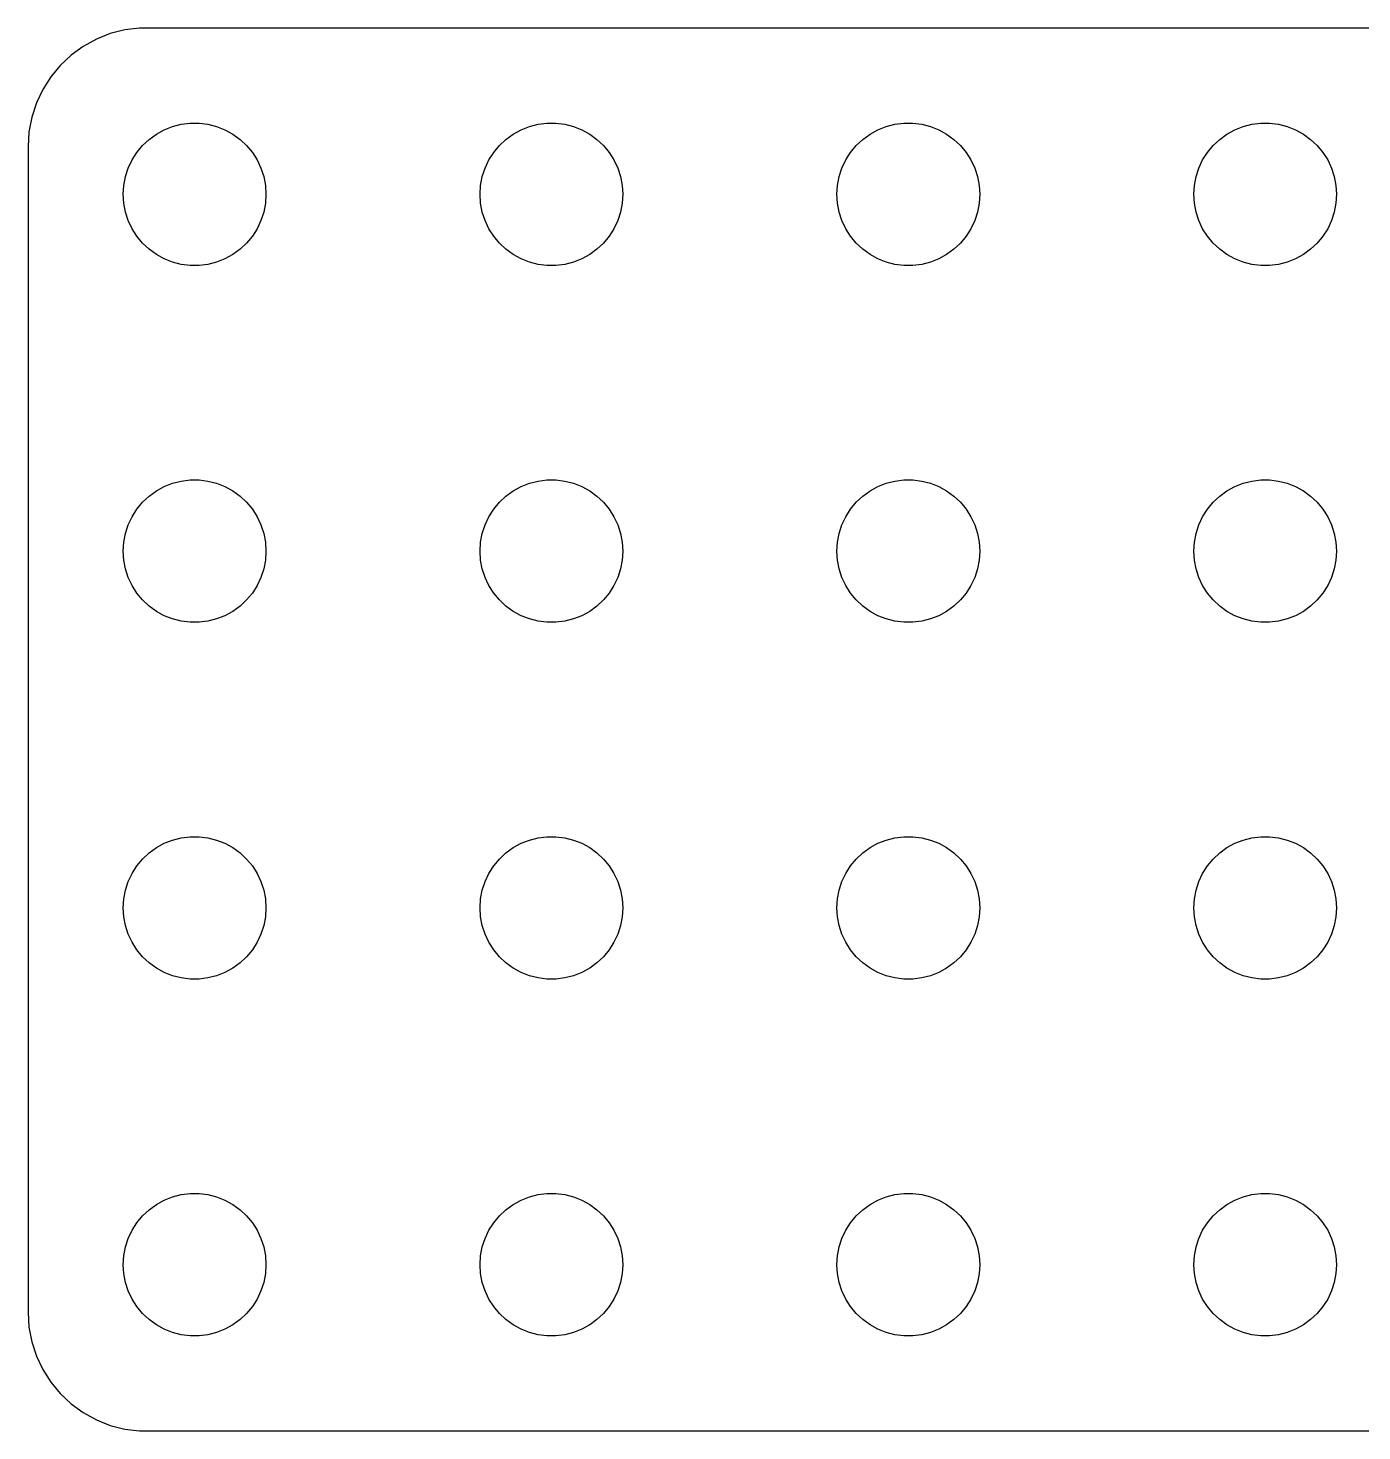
# Model space of a CAD drawing. Header units: metres. Extents: x -112 to 112, y -29 to 29.
# Drawn here: x -112 to -55.9, y -29.5 to 29.5 of the extents above; entities that cross this region are included whole.
import ezdxf

# ---------------------------------------------------------------- set-up
doc = ezdxf.new("R2010")
doc.units = ezdxf.units.M

msp = doc.modelspace()

# ---------------------------------------------------------------- linework, layer by layer
for p, q in [((-107.314, 29.4901), (-107.937, 29.4114)), ((107.314, 29.4901), (-107.314, 29.4901)), ((-109.129, 29.0241), (-109.679, 28.7216)), ((-108.545, 29.2553), (-109.129, 29.0241)), ((-107.937, 29.4114), (-108.545, 29.2553)), ((-110.187, 28.3526), (-110.645, 27.9227)), ((-109.679, 28.7216), (-110.187, 28.3526)), ((-110.645, 27.9227), (-111.045, 27.4389)), ((-111.045, 27.4389), (-111.382, 26.9088)), ((-111.382, 26.9088), (-111.649, 26.3406)), ((-111.649, 26.3406), (-111.843, 25.7434)), ((-111.843, 25.7434), (-111.961, 25.1267)), ((-105.927, 25.3532), (-105.562, 25.4469)), ((-105.562, 25.4469), (-105.188, 25.4941)), ((-105.188, 25.4941), (-104.812, 25.4941)), ((-104.812, 25.4941), (-104.438, 25.4469)), ((-104.438, 25.4469), (-104.073, 25.3532)), ((-90.927, 25.3532), (-90.5621, 25.4469)), ((-90.5621, 25.4469), (-90.1884, 25.4941)), ((-90.1884, 25.4941), (-89.8116, 25.4941)), ((-89.8116, 25.4941), (-89.4379, 25.4469)), ((-89.4379, 25.4469), (-89.073, 25.3532)), ((-75.927, 25.3532), (-75.5621, 25.4469)), ((-75.5621, 25.4469), (-75.1884, 25.4941)), ((-75.1884, 25.4941), (-74.8116, 25.4941)), ((-74.8116, 25.4941), (-74.4379, 25.4469)), ((-74.4379, 25.4469), (-74.073, 25.3532)), ((-60.927, 25.3532), (-60.5621, 25.4469)), ((-60.5621, 25.4469), (-60.1884, 25.4941)), ((-60.1884, 25.4941), (-59.8116, 25.4941)), ((-59.8116, 25.4941), (-59.4379, 25.4469)), ((-59.4379, 25.4469), (-59.0729, 25.3532)), ((-111.961, 25.1267), (-112, 24.5)), ((-107.187, 24.5536), (-106.912, 24.8115)), ((-106.912, 24.8115), (-106.607, 25.033)), ((-106.607, 25.033), (-106.277, 25.2145)), ((-106.277, 25.2145), (-105.927, 25.3532)), ((-104.073, 25.3532), (-103.723, 25.2145)), ((-103.723, 25.2145), (-103.393, 25.033)), ((-103.393, 25.033), (-103.088, 24.8115)), ((-103.088, 24.8115), (-102.813, 24.5536)), ((-92.1869, 24.5536), (-91.9123, 24.8115)), ((-91.9123, 24.8115), (-91.6075, 25.033)), ((-91.6075, 25.033), (-91.2773, 25.2145)), ((-91.2773, 25.2145), (-90.927, 25.3532)), ((-89.073, 25.3532), (-88.7227, 25.2145)), ((-88.7227, 25.2145), (-88.3925, 25.033)), ((-88.3925, 25.033), (-88.0877, 24.8115)), ((-88.0877, 24.8115), (-87.8131, 24.5536)), ((-77.1869, 24.5536), (-76.9123, 24.8115)), ((-76.9123, 24.8115), (-76.6075, 25.033)), ((-76.6075, 25.033), (-76.2773, 25.2145)), ((-76.2773, 25.2145), (-75.927, 25.3532)), ((-74.073, 25.3532), (-73.7227, 25.2145)), ((-73.7227, 25.2145), (-73.3925, 25.033)), ((-73.3925, 25.033), (-73.0877, 24.8115)), ((-73.0877, 24.8115), (-72.8131, 24.5536)), ((-62.1869, 24.5536), (-61.9123, 24.8115)), ((-61.9123, 24.8115), (-61.6075, 25.033)), ((-61.6075, 25.033), (-61.2773, 25.2145)), ((-61.2773, 25.2145), (-60.927, 25.3532)), ((-59.0729, 25.3532), (-58.7227, 25.2145)), ((-58.7227, 25.2145), (-58.3925, 25.033)), ((-58.3925, 25.033), (-58.0877, 24.8115)), ((-58.0877, 24.8115), (-57.8131, 24.5536)), ((-112, 24.5), (-112, -24.5)), ((-107.629, 23.9453), (-107.427, 24.2634)), ((-107.427, 24.2634), (-107.187, 24.5536)), ((-102.813, 24.5536), (-102.573, 24.2634)), ((-102.573, 24.2634), (-102.371, 23.9453)), ((-92.6289, 23.9453), (-92.427, 24.2634)), ((-92.427, 24.2634), (-92.1869, 24.5536)), ((-87.8131, 24.5536), (-87.573, 24.2634)), ((-87.573, 24.2634), (-87.3711, 23.9453)), ((-77.6289, 23.9453), (-77.427, 24.2634)), ((-77.427, 24.2634), (-77.1869, 24.5536)), ((-72.8131, 24.5536), (-72.573, 24.2634)), ((-72.573, 24.2634), (-72.3711, 23.9453)), ((-62.6289, 23.9453), (-62.427, 24.2634)), ((-62.427, 24.2634), (-62.1869, 24.5536)), ((-57.8131, 24.5536), (-57.5729, 24.2634)), ((-57.5729, 24.2634), (-57.3711, 23.9453)), ((-107.906, 23.2461), (-107.789, 23.6044)), ((-107.789, 23.6044), (-107.629, 23.9453)), ((-102.371, 23.9453), (-102.211, 23.6044)), ((-102.211, 23.6044), (-102.094, 23.2461)), ((-92.9057, 23.2461), (-92.7893, 23.6044)), ((-92.7893, 23.6044), (-92.6289, 23.9453)), ((-87.3711, 23.9453), (-87.2107, 23.6044)), ((-87.2107, 23.6044), (-87.0943, 23.2461)), ((-77.9057, 23.2461), (-77.7893, 23.6044)), ((-77.7893, 23.6044), (-77.6289, 23.9453)), ((-72.3711, 23.9453), (-72.2107, 23.6044)), ((-72.2107, 23.6044), (-72.0943, 23.2461)), ((-62.9057, 23.2461), (-62.7893, 23.6044)), ((-62.7893, 23.6044), (-62.6289, 23.9453)), ((-57.3711, 23.9453), (-57.2107, 23.6044)), ((-57.2107, 23.6044), (-57.0942, 23.2461)), ((-107.976, 22.876), (-107.906, 23.2461)), ((-102.094, 23.2461), (-102.024, 22.876)), ((-92.9763, 22.876), (-92.9057, 23.2461)), ((-87.0943, 23.2461), (-87.0237, 22.876)), ((-77.9763, 22.876), (-77.9057, 23.2461)), ((-72.0943, 23.2461), (-72.0237, 22.876)), ((-62.9763, 22.876), (-62.9057, 23.2461)), ((-57.0942, 23.2461), (-57.0237, 22.876)), ((-108, 22.5), (-107.976, 22.876)), ((-107.976, 22.124), (-108, 22.5)), ((-102.024, 22.876), (-102, 22.5)), ((-102, 22.5), (-102.024, 22.124)), ((-93, 22.5), (-92.9763, 22.876)), ((-92.9763, 22.124), (-93, 22.5)), ((-87.0237, 22.876), (-87, 22.5)), ((-87, 22.5), (-87.0237, 22.124)), ((-78, 22.5), (-77.9763, 22.876)), ((-77.9763, 22.124), (-78, 22.5)), ((-72.0237, 22.876), (-72, 22.5)), ((-72, 22.5), (-72.0237, 22.124)), ((-63, 22.5), (-62.9763, 22.876)), ((-62.9763, 22.124), (-63, 22.5)), ((-57.0237, 22.876), (-57, 22.5)), ((-57, 22.5), (-57.0237, 22.124)), ((-107.906, 21.7539), (-107.976, 22.124)), ((-102.024, 22.124), (-102.094, 21.7539)), ((-92.9057, 21.7539), (-92.9763, 22.124)), ((-87.0237, 22.124), (-87.0943, 21.7539)), ((-77.9057, 21.7539), (-77.9763, 22.124)), ((-72.0237, 22.124), (-72.0943, 21.7539)), ((-62.9057, 21.7539), (-62.9763, 22.124)), ((-57.0237, 22.124), (-57.0942, 21.7539)), ((-107.789, 21.3956), (-107.906, 21.7539)), ((-107.629, 21.0547), (-107.789, 21.3956)), ((-102.211, 21.3956), (-102.371, 21.0547)), ((-102.094, 21.7539), (-102.211, 21.3956)), ((-92.7893, 21.3956), (-92.9057, 21.7539)), ((-92.6289, 21.0547), (-92.7893, 21.3956)), ((-87.2107, 21.3956), (-87.3711, 21.0547)), ((-87.0943, 21.7539), (-87.2107, 21.3956)), ((-77.7893, 21.3956), (-77.9057, 21.7539)), ((-77.6289, 21.0547), (-77.7893, 21.3956)), ((-72.2107, 21.3956), (-72.3711, 21.0547)), ((-72.0943, 21.7539), (-72.2107, 21.3956)), ((-62.7893, 21.3956), (-62.9057, 21.7539)), ((-62.6289, 21.0547), (-62.7893, 21.3956)), ((-57.2107, 21.3956), (-57.3711, 21.0547)), ((-57.0942, 21.7539), (-57.2107, 21.3956)), ((-107.427, 20.7366), (-107.629, 21.0547)), ((-107.187, 20.4464), (-107.427, 20.7366)), ((-102.573, 20.7366), (-102.813, 20.4464)), ((-102.371, 21.0547), (-102.573, 20.7366)), ((-92.427, 20.7366), (-92.6289, 21.0547)), ((-92.1869, 20.4464), (-92.427, 20.7366)), ((-87.573, 20.7366), (-87.8131, 20.4464)), ((-87.3711, 21.0547), (-87.573, 20.7366)), ((-77.427, 20.7366), (-77.6289, 21.0547)), ((-77.1869, 20.4464), (-77.427, 20.7366)), ((-72.573, 20.7366), (-72.8131, 20.4464)), ((-72.3711, 21.0547), (-72.573, 20.7366)), ((-62.427, 20.7366), (-62.6289, 21.0547)), ((-62.1869, 20.4464), (-62.427, 20.7366)), ((-57.5729, 20.7366), (-57.8131, 20.4464)), ((-57.3711, 21.0547), (-57.5729, 20.7366)), ((-106.912, 20.1884), (-107.187, 20.4464)), ((-106.607, 19.967), (-106.912, 20.1884)), ((-103.088, 20.1884), (-103.393, 19.967)), ((-102.813, 20.4464), (-103.088, 20.1884)), ((-91.9123, 20.1884), (-92.1869, 20.4464)), ((-91.6075, 19.967), (-91.9123, 20.1884)), ((-88.0877, 20.1884), (-88.3925, 19.967)), ((-87.8131, 20.4464), (-88.0877, 20.1884)), ((-76.9123, 20.1884), (-77.1869, 20.4464)), ((-76.6075, 19.967), (-76.9123, 20.1884)), ((-73.0877, 20.1884), (-73.3925, 19.967)), ((-72.8131, 20.4464), (-73.0877, 20.1884)), ((-61.9123, 20.1884), (-62.1869, 20.4464)), ((-61.6075, 19.967), (-61.9123, 20.1884)), ((-58.0877, 20.1884), (-58.3925, 19.967)), ((-57.8131, 20.4464), (-58.0877, 20.1884)), ((-106.277, 19.7855), (-106.607, 19.967)), ((-105.927, 19.6468), (-106.277, 19.7855)), ((-105.562, 19.5531), (-105.927, 19.6468)), ((-105.188, 19.5059), (-105.562, 19.5531)), ((-104.812, 19.5059), (-105.188, 19.5059)), ((-104.438, 19.5531), (-104.812, 19.5059)), ((-104.073, 19.6468), (-104.438, 19.5531)), ((-103.723, 19.7855), (-104.073, 19.6468)), ((-103.393, 19.967), (-103.723, 19.7855)), ((-91.2773, 19.7855), (-91.6075, 19.967)), ((-90.927, 19.6468), (-91.2773, 19.7855)), ((-90.5621, 19.5531), (-90.927, 19.6468)), ((-90.1884, 19.5059), (-90.5621, 19.5531)), ((-89.8116, 19.5059), (-90.1884, 19.5059)), ((-89.4379, 19.5531), (-89.8116, 19.5059)), ((-89.073, 19.6468), (-89.4379, 19.5531)), ((-88.7227, 19.7855), (-89.073, 19.6468)), ((-88.3925, 19.967), (-88.7227, 19.7855)), ((-76.2773, 19.7855), (-76.6075, 19.967)), ((-75.927, 19.6468), (-76.2773, 19.7855)), ((-75.5621, 19.5531), (-75.927, 19.6468)), ((-75.1884, 19.5059), (-75.5621, 19.5531)), ((-74.8116, 19.5059), (-75.1884, 19.5059)), ((-74.4379, 19.5531), (-74.8116, 19.5059)), ((-74.073, 19.6468), (-74.4379, 19.5531)), ((-73.7227, 19.7855), (-74.073, 19.6468)), ((-73.3925, 19.967), (-73.7227, 19.7855)), ((-61.2773, 19.7855), (-61.6075, 19.967)), ((-60.927, 19.6468), (-61.2773, 19.7855)), ((-60.5621, 19.5531), (-60.927, 19.6468)), ((-60.1884, 19.5059), (-60.5621, 19.5531)), ((-59.8116, 19.5059), (-60.1884, 19.5059)), ((-59.4379, 19.5531), (-59.8116, 19.5059)), ((-59.0729, 19.6468), (-59.4379, 19.5531)), ((-58.7227, 19.7855), (-59.0729, 19.6468)), ((-58.3925, 19.967), (-58.7227, 19.7855)), ((-106.912, 9.81154), (-106.607, 10.033)), ((-106.607, 10.033), (-106.277, 10.2145)), ((-106.277, 10.2145), (-105.927, 10.3532)), ((-105.927, 10.3532), (-105.562, 10.4469)), ((-105.562, 10.4469), (-105.188, 10.4941)), ((-105.188, 10.4941), (-104.812, 10.4941)), ((-104.812, 10.4941), (-104.438, 10.4469)), ((-104.438, 10.4469), (-104.073, 10.3532)), ((-104.073, 10.3532), (-103.723, 10.2145)), ((-103.723, 10.2145), (-103.393, 10.033)), ((-103.393, 10.033), (-103.088, 9.81154)), ((-91.9123, 9.81154), (-91.6075, 10.033)), ((-91.6075, 10.033), (-91.2773, 10.2145)), ((-91.2773, 10.2145), (-90.927, 10.3532)), ((-90.927, 10.3532), (-90.5621, 10.4469)), ((-90.5621, 10.4469), (-90.1884, 10.4941)), ((-90.1884, 10.4941), (-89.8116, 10.4941)), ((-89.8116, 10.4941), (-89.4379, 10.4469)), ((-89.4379, 10.4469), (-89.073, 10.3532)), ((-89.073, 10.3532), (-88.7227, 10.2145)), ((-88.7227, 10.2145), (-88.3925, 10.033)), ((-88.3925, 10.033), (-88.0877, 9.81154)), ((-76.9123, 9.81154), (-76.6075, 10.033)), ((-76.6075, 10.033), (-76.2773, 10.2145)), ((-76.2773, 10.2145), (-75.927, 10.3532)), ((-75.927, 10.3532), (-75.5621, 10.4469)), ((-75.5621, 10.4469), (-75.1884, 10.4941)), ((-75.1884, 10.4941), (-74.8116, 10.4941)), ((-74.8116, 10.4941), (-74.4379, 10.4469)), ((-74.4379, 10.4469), (-74.073, 10.3532)), ((-74.073, 10.3532), (-73.7227, 10.2145)), ((-73.7227, 10.2145), (-73.3925, 10.033)), ((-73.3925, 10.033), (-73.0877, 9.81154)), ((-61.9123, 9.81154), (-61.6075, 10.033)), ((-61.6075, 10.033), (-61.2773, 10.2145)), ((-61.2773, 10.2145), (-60.927, 10.3532)), ((-60.927, 10.3532), (-60.5621, 10.4469)), ((-60.5621, 10.4469), (-60.1884, 10.4941)), ((-60.1884, 10.4941), (-59.8116, 10.4941)), ((-59.8116, 10.4941), (-59.4379, 10.4469)), ((-59.4379, 10.4469), (-59.0729, 10.3532)), ((-59.0729, 10.3532), (-58.7227, 10.2145)), ((-58.7227, 10.2145), (-58.3925, 10.033)), ((-58.3925, 10.033), (-58.0877, 9.81154)), ((-107.427, 9.26335), (-107.187, 9.55363)), ((-107.187, 9.55363), (-106.912, 9.81154)), ((-103.088, 9.81154), (-102.813, 9.55363)), ((-102.813, 9.55363), (-102.573, 9.26335)), ((-92.427, 9.26335), (-92.1869, 9.55363)), ((-92.1869, 9.55363), (-91.9123, 9.81154)), ((-88.0877, 9.81154), (-87.8131, 9.55363)), ((-87.8131, 9.55363), (-87.573, 9.26335)), ((-77.427, 9.26335), (-77.1869, 9.55363)), ((-77.1869, 9.55363), (-76.9123, 9.81154)), ((-73.0877, 9.81154), (-72.8131, 9.55363)), ((-72.8131, 9.55363), (-72.573, 9.26335)), ((-62.427, 9.26335), (-62.1869, 9.55363)), ((-62.1869, 9.55363), (-61.9123, 9.81154)), ((-58.0877, 9.81154), (-57.8131, 9.55363)), ((-57.8131, 9.55363), (-57.5729, 9.26335)), ((-107.789, 8.60437), (-107.629, 8.94525)), ((-107.629, 8.94525), (-107.427, 9.26335)), ((-102.573, 9.26335), (-102.371, 8.94525)), ((-102.371, 8.94525), (-102.211, 8.60437)), ((-92.7893, 8.60437), (-92.6289, 8.94525)), ((-92.6289, 8.94525), (-92.427, 9.26335)), ((-87.573, 9.26335), (-87.3711, 8.94525)), ((-87.3711, 8.94525), (-87.2107, 8.60437)), ((-77.7893, 8.60437), (-77.6289, 8.94525)), ((-77.6289, 8.94525), (-77.427, 9.26335)), ((-72.573, 9.26335), (-72.3711, 8.94525)), ((-72.3711, 8.94525), (-72.2107, 8.60437)), ((-62.7893, 8.60437), (-62.6289, 8.94525)), ((-62.6289, 8.94525), (-62.427, 9.26335)), ((-57.5729, 9.26335), (-57.3711, 8.94525)), ((-57.3711, 8.94525), (-57.2107, 8.60437)), ((-107.906, 8.24606), (-107.789, 8.60437)), ((-102.211, 8.60437), (-102.094, 8.24606)), ((-92.9057, 8.24606), (-92.7893, 8.60437)), ((-87.2107, 8.60437), (-87.0943, 8.24606)), ((-77.9057, 8.24606), (-77.7893, 8.60437)), ((-72.2107, 8.60437), (-72.0943, 8.24606)), ((-62.9057, 8.24606), (-62.7893, 8.60437)), ((-57.2107, 8.60437), (-57.0942, 8.24606)), ((-108, 7.5), (-107.976, 7.87599)), ((-107.976, 7.87599), (-107.906, 8.24606)), ((-102.094, 8.24606), (-102.024, 7.87599)), ((-102.024, 7.87599), (-102, 7.5)), ((-93, 7.5), (-92.9763, 7.87599)), ((-92.9763, 7.87599), (-92.9057, 8.24606)), ((-87.0943, 8.24606), (-87.0237, 7.87599)), ((-87.0237, 7.87599), (-87, 7.5)), ((-78, 7.5), (-77.9763, 7.87599)), ((-77.9763, 7.87599), (-77.9057, 8.24606)), ((-72.0943, 8.24606), (-72.0237, 7.87599)), ((-72.0237, 7.87599), (-72, 7.5)), ((-63, 7.5), (-62.9763, 7.87599)), ((-62.9763, 7.87599), (-62.9057, 8.24606)), ((-57.0942, 8.24606), (-57.0237, 7.87599)), ((-57.0237, 7.87599), (-57, 7.5)), ((-107.976, 7.12399), (-108, 7.5)), ((-107.906, 6.75392), (-107.976, 7.12399)), ((-102.024, 7.12399), (-102.094, 6.75392)), ((-102, 7.5), (-102.024, 7.12399)), ((-92.9763, 7.12399), (-93, 7.5)), ((-92.9057, 6.75392), (-92.9763, 7.12399)), ((-87.0237, 7.12399), (-87.0943, 6.75392)), ((-87, 7.5), (-87.0237, 7.12399)), ((-77.9763, 7.12399), (-78, 7.5)), ((-77.9057, 6.75392), (-77.9763, 7.12399)), ((-72.0237, 7.12399), (-72.0943, 6.75392)), ((-72, 7.5), (-72.0237, 7.12399)), ((-62.9763, 7.12399), (-63, 7.5)), ((-62.9057, 6.75392), (-62.9763, 7.12399)), ((-57.0237, 7.12399), (-57.0942, 6.75392)), ((-57, 7.5), (-57.0237, 7.12399)), ((-107.789, 6.39561), (-107.906, 6.75392)), ((-102.094, 6.75392), (-102.211, 6.39561)), ((-92.7893, 6.39561), (-92.9057, 6.75392)), ((-87.0943, 6.75392), (-87.2107, 6.39561)), ((-77.7893, 6.39561), (-77.9057, 6.75392)), ((-72.0943, 6.75392), (-72.2107, 6.39561)), ((-62.7893, 6.39561), (-62.9057, 6.75392)), ((-57.0942, 6.75392), (-57.2107, 6.39561)), ((-107.629, 6.05473), (-107.789, 6.39561)), ((-107.427, 5.73663), (-107.629, 6.05473)), ((-102.371, 6.05473), (-102.573, 5.73663)), ((-102.211, 6.39561), (-102.371, 6.05473)), ((-92.6289, 6.05473), (-92.7893, 6.39561)), ((-92.427, 5.73663), (-92.6289, 6.05473)), ((-87.3711, 6.05473), (-87.573, 5.73663)), ((-87.2107, 6.39561), (-87.3711, 6.05473)), ((-77.6289, 6.05473), (-77.7893, 6.39561)), ((-77.427, 5.73663), (-77.6289, 6.05473)), ((-72.3711, 6.05473), (-72.573, 5.73663)), ((-72.2107, 6.39561), (-72.3711, 6.05473)), ((-62.6289, 6.05473), (-62.7893, 6.39561)), ((-62.427, 5.73663), (-62.6289, 6.05473)), ((-57.3711, 6.05473), (-57.5729, 5.73663)), ((-57.2107, 6.39561), (-57.3711, 6.05473)), ((-107.187, 5.44635), (-107.427, 5.73663)), ((-106.912, 5.18845), (-107.187, 5.44635)), ((-102.813, 5.44635), (-103.088, 5.18845)), ((-102.573, 5.73663), (-102.813, 5.44635)), ((-92.1869, 5.44635), (-92.427, 5.73663)), ((-91.9123, 5.18845), (-92.1869, 5.44635)), ((-87.8131, 5.44635), (-88.0877, 5.18845)), ((-87.573, 5.73663), (-87.8131, 5.44635)), ((-77.1869, 5.44635), (-77.427, 5.73663)), ((-76.9123, 5.18845), (-77.1869, 5.44635)), ((-72.8131, 5.44635), (-73.0877, 5.18845)), ((-72.573, 5.73663), (-72.8131, 5.44635)), ((-62.1869, 5.44635), (-62.427, 5.73663)), ((-61.9123, 5.18845), (-62.1869, 5.44635)), ((-57.8131, 5.44635), (-58.0877, 5.18845)), ((-57.5729, 5.73663), (-57.8131, 5.44635)), ((-106.607, 4.96701), (-106.912, 5.18845)), ((-106.277, 4.78551), (-106.607, 4.96701)), ((-105.927, 4.64682), (-106.277, 4.78551)), ((-103.723, 4.78551), (-104.073, 4.64682)), ((-103.393, 4.96701), (-103.723, 4.78551)), ((-103.088, 5.18845), (-103.393, 4.96701)), ((-91.6075, 4.96701), (-91.9123, 5.18845)), ((-91.2773, 4.78551), (-91.6075, 4.96701)), ((-90.927, 4.64682), (-91.2773, 4.78551)), ((-88.7227, 4.78551), (-89.073, 4.64682)), ((-88.3925, 4.96701), (-88.7227, 4.78551)), ((-88.0877, 5.18845), (-88.3925, 4.96701)), ((-76.6075, 4.96701), (-76.9123, 5.18845)), ((-76.2773, 4.78551), (-76.6075, 4.96701)), ((-75.927, 4.64682), (-76.2773, 4.78551)), ((-73.7227, 4.78551), (-74.073, 4.64682)), ((-73.3925, 4.96701), (-73.7227, 4.78551)), ((-73.0877, 5.18845), (-73.3925, 4.96701)), ((-61.6075, 4.96701), (-61.9123, 5.18845)), ((-61.2773, 4.78551), (-61.6075, 4.96701)), ((-60.927, 4.64682), (-61.2773, 4.78551)), ((-58.7227, 4.78551), (-59.0729, 4.64682)), ((-58.3925, 4.96701), (-58.7227, 4.78551)), ((-58.0877, 5.18845), (-58.3925, 4.96701)), ((-105.562, 4.55313), (-105.927, 4.64682)), ((-105.188, 4.50591), (-105.562, 4.55313)), ((-104.812, 4.50591), (-105.188, 4.50591)), ((-104.438, 4.55313), (-104.812, 4.50591)), ((-104.073, 4.64682), (-104.438, 4.55313)), ((-90.5621, 4.55313), (-90.927, 4.64682)), ((-90.1884, 4.50591), (-90.5621, 4.55313)), ((-89.8116, 4.50591), (-90.1884, 4.50591)), ((-89.4379, 4.55313), (-89.8116, 4.50591)), ((-89.073, 4.64682), (-89.4379, 4.55313)), ((-75.5621, 4.55313), (-75.927, 4.64682)), ((-75.1884, 4.50591), (-75.5621, 4.55313)), ((-74.8116, 4.50591), (-75.1884, 4.50591)), ((-74.4379, 4.55313), (-74.8116, 4.50591)), ((-74.073, 4.64682), (-74.4379, 4.55313)), ((-60.5621, 4.55313), (-60.927, 4.64682)), ((-60.1884, 4.50591), (-60.5621, 4.55313)), ((-59.8116, 4.50591), (-60.1884, 4.50591)), ((-59.4379, 4.55313), (-59.8116, 4.50591)), ((-59.0729, 4.64682), (-59.4379, 4.55313)), ((-106.277, -4.78551), (-105.927, -4.64682)), ((-105.927, -4.64682), (-105.562, -4.55313)), ((-105.562, -4.55313), (-105.188, -4.50591)), ((-105.188, -4.50591), (-104.812, -4.50591)), ((-104.812, -4.50591), (-104.438, -4.55313)), ((-104.438, -4.55313), (-104.073, -4.64682)), ((-104.073, -4.64682), (-103.723, -4.78551)), ((-91.2773, -4.78551), (-90.927, -4.64682)), ((-90.927, -4.64682), (-90.5621, -4.55313)), ((-90.5621, -4.55313), (-90.1884, -4.50591)), ((-90.1884, -4.50591), (-89.8116, -4.50591)), ((-89.8116, -4.50591), (-89.4379, -4.55313)), ((-89.4379, -4.55313), (-89.073, -4.64682)), ((-89.073, -4.64682), (-88.7227, -4.78551)), ((-76.2773, -4.78551), (-75.927, -4.64682)), ((-75.927, -4.64682), (-75.5621, -4.55313)), ((-75.5621, -4.55313), (-75.1884, -4.50591)), ((-75.1884, -4.50591), (-74.8116, -4.50591)), ((-74.8116, -4.50591), (-74.4379, -4.55313)), ((-74.4379, -4.55313), (-74.073, -4.64682)), ((-74.073, -4.64682), (-73.7227, -4.78551)), ((-61.2773, -4.78551), (-60.927, -4.64682)), ((-60.927, -4.64682), (-60.5621, -4.55313)), ((-60.5621, -4.55313), (-60.1884, -4.50591)), ((-60.1884, -4.50591), (-59.8116, -4.50591)), ((-59.8116, -4.50591), (-59.4379, -4.55313)), ((-59.4379, -4.55313), (-59.0729, -4.64682)), ((-59.0729, -4.64682), (-58.7227, -4.78551)), ((-107.187, -5.44635), (-106.912, -5.18845)), ((-106.912, -5.18845), (-106.607, -4.96701)), ((-106.607, -4.96701), (-106.277, -4.78551)), ((-103.723, -4.78551), (-103.393, -4.96701)), ((-103.393, -4.96701), (-103.088, -5.18845)), ((-103.088, -5.18845), (-102.813, -5.44635)), ((-92.1869, -5.44635), (-91.9123, -5.18845)), ((-91.9123, -5.18845), (-91.6075, -4.96701)), ((-91.6075, -4.96701), (-91.2773, -4.78551)), ((-88.7227, -4.78551), (-88.3925, -4.96701)), ((-88.3925, -4.96701), (-88.0877, -5.18845)), ((-88.0877, -5.18845), (-87.8131, -5.44635)), ((-77.1869, -5.44635), (-76.9123, -5.18845)), ((-76.9123, -5.18845), (-76.6075, -4.96701)), ((-76.6075, -4.96701), (-76.2773, -4.78551)), ((-73.7227, -4.78551), (-73.3925, -4.96701)), ((-73.3925, -4.96701), (-73.0877, -5.18845)), ((-73.0877, -5.18845), (-72.8131, -5.44635)), ((-62.1869, -5.44635), (-61.9123, -5.18845)), ((-61.9123, -5.18845), (-61.6075, -4.96701)), ((-61.6075, -4.96701), (-61.2773, -4.78551)), ((-58.7227, -4.78551), (-58.3925, -4.96701)), ((-58.3925, -4.96701), (-58.0877, -5.18845)), ((-58.0877, -5.18845), (-57.8131, -5.44635)), ((-107.629, -6.05473), (-107.427, -5.73663)), ((-107.427, -5.73663), (-107.187, -5.44635)), ((-102.813, -5.44635), (-102.573, -5.73663)), ((-102.573, -5.73663), (-102.371, -6.05473)), ((-92.6289, -6.05473), (-92.427, -5.73663)), ((-92.427, -5.73663), (-92.1869, -5.44635)), ((-87.8131, -5.44635), (-87.573, -5.73663)), ((-87.573, -5.73663), (-87.3711, -6.05473)), ((-77.6289, -6.05473), (-77.427, -5.73663)), ((-77.427, -5.73663), (-77.1869, -5.44635)), ((-72.8131, -5.44635), (-72.573, -5.73663)), ((-72.573, -5.73663), (-72.3711, -6.05473)), ((-62.6289, -6.05473), (-62.427, -5.73663)), ((-62.427, -5.73663), (-62.1869, -5.44635)), ((-57.8131, -5.44635), (-57.5729, -5.73663)), ((-57.5729, -5.73663), (-57.3711, -6.05473)), ((-107.906, -6.75392), (-107.789, -6.39561)), ((-107.789, -6.39561), (-107.629, -6.05473)), ((-102.371, -6.05473), (-102.211, -6.39561)), ((-102.211, -6.39561), (-102.094, -6.75392)), ((-92.9057, -6.75392), (-92.7893, -6.39561)), ((-92.7893, -6.39561), (-92.6289, -6.05473)), ((-87.3711, -6.05473), (-87.2107, -6.39561)), ((-87.2107, -6.39561), (-87.0943, -6.75392)), ((-77.9057, -6.75392), (-77.7893, -6.39561)), ((-77.7893, -6.39561), (-77.6289, -6.05473)), ((-72.3711, -6.05473), (-72.2107, -6.39561)), ((-72.2107, -6.39561), (-72.0943, -6.75392)), ((-62.9057, -6.75392), (-62.7893, -6.39561)), ((-62.7893, -6.39561), (-62.6289, -6.05473)), ((-57.3711, -6.05473), (-57.2107, -6.39561)), ((-57.2107, -6.39561), (-57.0942, -6.75392)), ((-107.976, -7.12399), (-107.906, -6.75392)), ((-102.094, -6.75392), (-102.024, -7.12399)), ((-92.9763, -7.12399), (-92.9057, -6.75392)), ((-87.0943, -6.75392), (-87.0237, -7.12399)), ((-77.9763, -7.12399), (-77.9057, -6.75392)), ((-72.0943, -6.75392), (-72.0237, -7.12399)), ((-62.9763, -7.12399), (-62.9057, -6.75392)), ((-57.0942, -6.75392), (-57.0237, -7.12399)), ((-108, -7.5), (-107.976, -7.12399)), ((-107.976, -7.87599), (-108, -7.5)), ((-102.024, -7.12399), (-102, -7.5)), ((-102, -7.5), (-102.024, -7.87599)), ((-93, -7.5), (-92.9763, -7.12399)), ((-92.9763, -7.87599), (-93, -7.5)), ((-87.0237, -7.12399), (-87, -7.5)), ((-87, -7.5), (-87.0237, -7.87599)), ((-78, -7.5), (-77.9763, -7.12399)), ((-77.9763, -7.87599), (-78, -7.5)), ((-72.0237, -7.12399), (-72, -7.5)), ((-72, -7.5), (-72.0237, -7.87599)), ((-63, -7.5), (-62.9763, -7.12399)), ((-62.9763, -7.87599), (-63, -7.5)), ((-57.0237, -7.12399), (-57, -7.5)), ((-57, -7.5), (-57.0237, -7.87599)), ((-107.906, -8.24606), (-107.976, -7.87599)), ((-107.789, -8.60437), (-107.906, -8.24606)), ((-102.094, -8.24606), (-102.211, -8.60437)), ((-102.024, -7.87599), (-102.094, -8.24606)), ((-92.9057, -8.24606), (-92.9763, -7.87599)), ((-92.7893, -8.60437), (-92.9057, -8.24606)), ((-87.0943, -8.24606), (-87.2107, -8.60437)), ((-87.0237, -7.87599), (-87.0943, -8.24606)), ((-77.9057, -8.24606), (-77.9763, -7.87599)), ((-77.7893, -8.60437), (-77.9057, -8.24606)), ((-72.0943, -8.24606), (-72.2107, -8.60437)), ((-72.0237, -7.87599), (-72.0943, -8.24606)), ((-62.9057, -8.24606), (-62.9763, -7.87599)), ((-62.7893, -8.60437), (-62.9057, -8.24606)), ((-57.0942, -8.24606), (-57.2107, -8.60437)), ((-57.0237, -7.87599), (-57.0942, -8.24606)), ((-107.629, -8.94525), (-107.789, -8.60437)), ((-102.211, -8.60437), (-102.371, -8.94525)), ((-92.6289, -8.94525), (-92.7893, -8.60437)), ((-87.2107, -8.60437), (-87.3711, -8.94525)), ((-77.6289, -8.94525), (-77.7893, -8.60437)), ((-72.2107, -8.60437), (-72.3711, -8.94525)), ((-62.6289, -8.94525), (-62.7893, -8.60437)), ((-57.2107, -8.60437), (-57.3711, -8.94525)), ((-107.427, -9.26335), (-107.629, -8.94525)), ((-107.187, -9.55363), (-107.427, -9.26335)), ((-102.573, -9.26335), (-102.813, -9.55363)), ((-102.371, -8.94525), (-102.573, -9.26335)), ((-92.427, -9.26335), (-92.6289, -8.94525)), ((-92.1869, -9.55363), (-92.427, -9.26335)), ((-87.573, -9.26335), (-87.8131, -9.55363)), ((-87.3711, -8.94525), (-87.573, -9.26335)), ((-77.427, -9.26335), (-77.6289, -8.94525)), ((-77.1869, -9.55363), (-77.427, -9.26335)), ((-72.573, -9.26335), (-72.8131, -9.55363)), ((-72.3711, -8.94525), (-72.573, -9.26335)), ((-62.427, -9.26335), (-62.6289, -8.94525)), ((-62.1869, -9.55363), (-62.427, -9.26335)), ((-57.5729, -9.26335), (-57.8131, -9.55363)), ((-57.3711, -8.94525), (-57.5729, -9.26335)), ((-106.912, -9.81154), (-107.187, -9.55363)), ((-106.607, -10.033), (-106.912, -9.81154)), ((-103.088, -9.81154), (-103.393, -10.033)), ((-102.813, -9.55363), (-103.088, -9.81154)), ((-91.9123, -9.81154), (-92.1869, -9.55363)), ((-91.6075, -10.033), (-91.9123, -9.81154)), ((-88.0877, -9.81154), (-88.3925, -10.033)), ((-87.8131, -9.55363), (-88.0877, -9.81154)), ((-76.9123, -9.81154), (-77.1869, -9.55363)), ((-76.6075, -10.033), (-76.9123, -9.81154)), ((-73.0877, -9.81154), (-73.3925, -10.033)), ((-72.8131, -9.55363), (-73.0877, -9.81154)), ((-61.9123, -9.81154), (-62.1869, -9.55363)), ((-61.6075, -10.033), (-61.9123, -9.81154)), ((-58.0877, -9.81154), (-58.3925, -10.033)), ((-57.8131, -9.55363), (-58.0877, -9.81154)), ((-106.277, -10.2145), (-106.607, -10.033)), ((-105.927, -10.3532), (-106.277, -10.2145)), ((-105.562, -10.4469), (-105.927, -10.3532)), ((-105.188, -10.4941), (-105.562, -10.4469)), ((-104.812, -10.4941), (-105.188, -10.4941)), ((-104.438, -10.4469), (-104.812, -10.4941)), ((-104.073, -10.3532), (-104.438, -10.4469)), ((-103.723, -10.2145), (-104.073, -10.3532)), ((-103.393, -10.033), (-103.723, -10.2145)), ((-91.2773, -10.2145), (-91.6075, -10.033)), ((-90.927, -10.3532), (-91.2773, -10.2145)), ((-90.5621, -10.4469), (-90.927, -10.3532)), ((-90.1884, -10.4941), (-90.5621, -10.4469)), ((-89.8116, -10.4941), (-90.1884, -10.4941)), ((-89.4379, -10.4469), (-89.8116, -10.4941)), ((-89.073, -10.3532), (-89.4379, -10.4469)), ((-88.7227, -10.2145), (-89.073, -10.3532)), ((-88.3925, -10.033), (-88.7227, -10.2145)), ((-76.2773, -10.2145), (-76.6075, -10.033)), ((-75.927, -10.3532), (-76.2773, -10.2145)), ((-75.5621, -10.4469), (-75.927, -10.3532)), ((-75.1884, -10.4941), (-75.5621, -10.4469)), ((-74.8116, -10.4941), (-75.1884, -10.4941)), ((-74.4379, -10.4469), (-74.8116, -10.4941)), ((-74.073, -10.3532), (-74.4379, -10.4469)), ((-73.7227, -10.2145), (-74.073, -10.3532)), ((-73.3925, -10.033), (-73.7227, -10.2145)), ((-61.2773, -10.2145), (-61.6075, -10.033)), ((-60.927, -10.3532), (-61.2773, -10.2145)), ((-60.5621, -10.4469), (-60.927, -10.3532)), ((-60.1884, -10.4941), (-60.5621, -10.4469)), ((-59.8116, -10.4941), (-60.1884, -10.4941)), ((-59.4379, -10.4469), (-59.8116, -10.4941)), ((-59.0729, -10.3532), (-59.4379, -10.4469)), ((-58.7227, -10.2145), (-59.0729, -10.3532)), ((-58.3925, -10.033), (-58.7227, -10.2145)), ((-106.912, -20.1884), (-106.607, -19.967)), ((-106.607, -19.967), (-106.277, -19.7855)), ((-106.277, -19.7855), (-105.927, -19.6468)), ((-105.927, -19.6468), (-105.562, -19.5531)), ((-105.562, -19.5531), (-105.188, -19.5059)), ((-105.188, -19.5059), (-104.812, -19.5059)), ((-104.812, -19.5059), (-104.438, -19.5531)), ((-104.438, -19.5531), (-104.073, -19.6468)), ((-104.073, -19.6468), (-103.723, -19.7855)), ((-103.723, -19.7855), (-103.393, -19.967)), ((-103.393, -19.967), (-103.088, -20.1884)), ((-91.9123, -20.1884), (-91.6075, -19.967)), ((-91.6075, -19.967), (-91.2773, -19.7855)), ((-91.2773, -19.7855), (-90.927, -19.6468)), ((-90.927, -19.6468), (-90.5621, -19.5531)), ((-90.5621, -19.5531), (-90.1884, -19.5059)), ((-90.1884, -19.5059), (-89.8116, -19.5059)), ((-89.8116, -19.5059), (-89.4379, -19.5531)), ((-89.4379, -19.5531), (-89.073, -19.6468)), ((-89.073, -19.6468), (-88.7227, -19.7855)), ((-88.7227, -19.7855), (-88.3925, -19.967)), ((-88.3925, -19.967), (-88.0877, -20.1884)), ((-76.9123, -20.1884), (-76.6075, -19.967)), ((-76.6075, -19.967), (-76.2773, -19.7855)), ((-76.2773, -19.7855), (-75.927, -19.6468)), ((-75.927, -19.6468), (-75.5621, -19.5531)), ((-75.5621, -19.5531), (-75.1884, -19.5059)), ((-75.1884, -19.5059), (-74.8116, -19.5059)), ((-74.8116, -19.5059), (-74.4379, -19.5531)), ((-74.4379, -19.5531), (-74.073, -19.6468)), ((-74.073, -19.6468), (-73.7227, -19.7855)), ((-73.7227, -19.7855), (-73.3925, -19.967)), ((-73.3925, -19.967), (-73.0877, -20.1884)), ((-61.9123, -20.1884), (-61.6075, -19.967)), ((-61.6075, -19.967), (-61.2773, -19.7855)), ((-61.2773, -19.7855), (-60.927, -19.6468)), ((-60.927, -19.6468), (-60.5621, -19.5531)), ((-60.5621, -19.5531), (-60.1884, -19.5059)), ((-60.1884, -19.5059), (-59.8116, -19.5059)), ((-59.8116, -19.5059), (-59.4379, -19.5531)), ((-59.4379, -19.5531), (-59.0729, -19.6468)), ((-59.0729, -19.6468), (-58.7227, -19.7855)), ((-58.7227, -19.7855), (-58.3925, -19.967)), ((-58.3925, -19.967), (-58.0877, -20.1884)), ((-107.427, -20.7366), (-107.187, -20.4464)), ((-107.187, -20.4464), (-106.912, -20.1884)), ((-103.088, -20.1884), (-102.813, -20.4464)), ((-102.813, -20.4464), (-102.573, -20.7366)), ((-92.427, -20.7366), (-92.1869, -20.4464)), ((-92.1869, -20.4464), (-91.9123, -20.1884)), ((-88.0877, -20.1884), (-87.8131, -20.4464)), ((-87.8131, -20.4464), (-87.573, -20.7366)), ((-77.427, -20.7366), (-77.1869, -20.4464)), ((-77.1869, -20.4464), (-76.9123, -20.1884)), ((-73.0877, -20.1884), (-72.8131, -20.4464)), ((-72.8131, -20.4464), (-72.573, -20.7366)), ((-62.427, -20.7366), (-62.1869, -20.4464)), ((-62.1869, -20.4464), (-61.9123, -20.1884)), ((-58.0877, -20.1884), (-57.8131, -20.4464)), ((-57.8131, -20.4464), (-57.5729, -20.7366)), ((-107.789, -21.3956), (-107.629, -21.0547)), ((-107.629, -21.0547), (-107.427, -20.7366)), ((-102.573, -20.7366), (-102.371, -21.0547)), ((-102.371, -21.0547), (-102.211, -21.3956)), ((-92.7893, -21.3956), (-92.6289, -21.0547)), ((-92.6289, -21.0547), (-92.427, -20.7366)), ((-87.573, -20.7366), (-87.3711, -21.0547)), ((-87.3711, -21.0547), (-87.2107, -21.3956)), ((-77.7893, -21.3956), (-77.6289, -21.0547)), ((-77.6289, -21.0547), (-77.427, -20.7366)), ((-72.573, -20.7366), (-72.3711, -21.0547)), ((-72.3711, -21.0547), (-72.2107, -21.3956)), ((-62.7893, -21.3956), (-62.6289, -21.0547)), ((-62.6289, -21.0547), (-62.427, -20.7366)), ((-57.5729, -20.7366), (-57.3711, -21.0547)), ((-57.3711, -21.0547), (-57.2107, -21.3956)), ((-107.976, -22.124), (-107.906, -21.7539)), ((-107.906, -21.7539), (-107.789, -21.3956)), ((-102.211, -21.3956), (-102.094, -21.7539)), ((-102.094, -21.7539), (-102.024, -22.124)), ((-92.9763, -22.124), (-92.9057, -21.7539)), ((-92.9057, -21.7539), (-92.7893, -21.3956)), ((-87.2107, -21.3956), (-87.0943, -21.7539)), ((-87.0943, -21.7539), (-87.0237, -22.124)), ((-77.9763, -22.124), (-77.9057, -21.7539)), ((-77.9057, -21.7539), (-77.7893, -21.3956)), ((-72.2107, -21.3956), (-72.0943, -21.7539)), ((-72.0943, -21.7539), (-72.0237, -22.124)), ((-62.9763, -22.124), (-62.9057, -21.7539)), ((-62.9057, -21.7539), (-62.7893, -21.3956)), ((-57.2107, -21.3956), (-57.0942, -21.7539)), ((-57.0942, -21.7539), (-57.0237, -22.124)), ((-108, -22.5), (-107.976, -22.124)), ((-102.024, -22.124), (-102, -22.5)), ((-93, -22.5), (-92.9763, -22.124)), ((-87.0237, -22.124), (-87, -22.5)), ((-78, -22.5), (-77.9763, -22.124)), ((-72.0237, -22.124), (-72, -22.5)), ((-63, -22.5), (-62.9763, -22.124)), ((-57.0237, -22.124), (-57, -22.5)), ((-107.976, -22.876), (-108, -22.5)), ((-107.906, -23.2461), (-107.976, -22.876)), ((-102.024, -22.876), (-102.094, -23.2461)), ((-102, -22.5), (-102.024, -22.876)), ((-92.9763, -22.876), (-93, -22.5)), ((-92.9057, -23.2461), (-92.9763, -22.876)), ((-87.0237, -22.876), (-87.0943, -23.2461)), ((-87, -22.5), (-87.0237, -22.876)), ((-77.9763, -22.876), (-78, -22.5)), ((-77.9057, -23.2461), (-77.9763, -22.876)), ((-72.0237, -22.876), (-72.0943, -23.2461)), ((-72, -22.5), (-72.0237, -22.876)), ((-62.9763, -22.876), (-63, -22.5)), ((-62.9057, -23.2461), (-62.9763, -22.876)), ((-57.0237, -22.876), (-57.0942, -23.2461)), ((-57, -22.5), (-57.0237, -22.876)), ((-107.789, -23.6044), (-107.906, -23.2461)), ((-102.094, -23.2461), (-102.211, -23.6044)), ((-92.7893, -23.6044), (-92.9057, -23.2461)), ((-87.0943, -23.2461), (-87.2107, -23.6044)), ((-77.7893, -23.6044), (-77.9057, -23.2461)), ((-72.0943, -23.2461), (-72.2107, -23.6044)), ((-62.7893, -23.6044), (-62.9057, -23.2461)), ((-57.0942, -23.2461), (-57.2107, -23.6044)), ((-107.629, -23.9453), (-107.789, -23.6044)), ((-107.427, -24.2634), (-107.629, -23.9453)), ((-102.371, -23.9453), (-102.573, -24.2634)), ((-102.211, -23.6044), (-102.371, -23.9453)), ((-92.6289, -23.9453), (-92.7893, -23.6044)), ((-92.427, -24.2634), (-92.6289, -23.9453)), ((-87.3711, -23.9453), (-87.573, -24.2634)), ((-87.2107, -23.6044), (-87.3711, -23.9453)), ((-77.6289, -23.9453), (-77.7893, -23.6044)), ((-77.427, -24.2634), (-77.6289, -23.9453)), ((-72.3711, -23.9453), (-72.573, -24.2634)), ((-72.2107, -23.6044), (-72.3711, -23.9453)), ((-62.6289, -23.9453), (-62.7893, -23.6044)), ((-62.427, -24.2634), (-62.6289, -23.9453)), ((-57.3711, -23.9453), (-57.5729, -24.2634)), ((-57.2107, -23.6044), (-57.3711, -23.9453)), ((-112, -24.5), (-111.961, -25.1267)), ((-107.187, -24.5536), (-107.427, -24.2634)), ((-106.912, -24.8115), (-107.187, -24.5536)), ((-102.813, -24.5536), (-103.088, -24.8115)), ((-102.573, -24.2634), (-102.813, -24.5536)), ((-92.1869, -24.5536), (-92.427, -24.2634)), ((-91.9123, -24.8115), (-92.1869, -24.5536)), ((-87.8131, -24.5536), (-88.0877, -24.8115)), ((-87.573, -24.2634), (-87.8131, -24.5536)), ((-77.1869, -24.5536), (-77.427, -24.2634)), ((-76.9123, -24.8115), (-77.1869, -24.5536)), ((-72.8131, -24.5536), (-73.0877, -24.8115)), ((-72.573, -24.2634), (-72.8131, -24.5536)), ((-62.1869, -24.5536), (-62.427, -24.2634)), ((-61.9123, -24.8115), (-62.1869, -24.5536)), ((-57.8131, -24.5536), (-58.0877, -24.8115)), ((-57.5729, -24.2634), (-57.8131, -24.5536)), ((-111.961, -25.1267), (-111.843, -25.7434)), ((-106.607, -25.033), (-106.912, -24.8115)), ((-106.277, -25.2145), (-106.607, -25.033)), ((-105.927, -25.3532), (-106.277, -25.2145)), ((-105.562, -25.4469), (-105.927, -25.3532)), ((-104.073, -25.3532), (-104.438, -25.4469)), ((-103.723, -25.2145), (-104.073, -25.3532)), ((-103.393, -25.033), (-103.723, -25.2145)), ((-103.088, -24.8115), (-103.393, -25.033)), ((-91.6075, -25.033), (-91.9123, -24.8115)), ((-91.2773, -25.2145), (-91.6075, -25.033)), ((-90.927, -25.3532), (-91.2773, -25.2145)), ((-90.5621, -25.4469), (-90.927, -25.3532)), ((-89.073, -25.3532), (-89.4379, -25.4469)), ((-88.7227, -25.2145), (-89.073, -25.3532)), ((-88.3925, -25.033), (-88.7227, -25.2145)), ((-88.0877, -24.8115), (-88.3925, -25.033)), ((-76.6075, -25.033), (-76.9123, -24.8115)), ((-76.2773, -25.2145), (-76.6075, -25.033)), ((-75.927, -25.3532), (-76.2773, -25.2145)), ((-75.5621, -25.4469), (-75.927, -25.3532)), ((-74.073, -25.3532), (-74.4379, -25.4469)), ((-73.7227, -25.2145), (-74.073, -25.3532)), ((-73.3925, -25.033), (-73.7227, -25.2145)), ((-73.0877, -24.8115), (-73.3925, -25.033)), ((-61.6075, -25.033), (-61.9123, -24.8115)), ((-61.2773, -25.2145), (-61.6075, -25.033)), ((-60.927, -25.3532), (-61.2773, -25.2145)), ((-60.5621, -25.4469), (-60.927, -25.3532)), ((-59.0729, -25.3532), (-59.4379, -25.4469)), ((-58.7227, -25.2145), (-59.0729, -25.3532)), ((-58.3925, -25.033), (-58.7227, -25.2145)), ((-58.0877, -24.8115), (-58.3925, -25.033)), ((-111.843, -25.7434), (-111.649, -26.3406)), ((-105.188, -25.4941), (-105.562, -25.4469)), ((-104.812, -25.4941), (-105.188, -25.4941)), ((-104.438, -25.4469), (-104.812, -25.4941)), ((-90.1884, -25.4941), (-90.5621, -25.4469)), ((-89.8116, -25.4941), (-90.1884, -25.4941)), ((-89.4379, -25.4469), (-89.8116, -25.4941)), ((-75.1884, -25.4941), (-75.5621, -25.4469)), ((-74.8116, -25.4941), (-75.1884, -25.4941)), ((-74.4379, -25.4469), (-74.8116, -25.4941)), ((-60.1884, -25.4941), (-60.5621, -25.4469)), ((-59.8116, -25.4941), (-60.1884, -25.4941)), ((-59.4379, -25.4469), (-59.8116, -25.4941)), ((-111.649, -26.3406), (-111.382, -26.9088)), ((-111.382, -26.9088), (-111.045, -27.4389)), ((-111.045, -27.4389), (-110.645, -27.9227)), ((-110.645, -27.9227), (-110.187, -28.3526)), ((-110.187, -28.3526), (-109.679, -28.7216)), ((-109.679, -28.7216), (-109.129, -29.0241)), ((-109.129, -29.0241), (-108.545, -29.2553)), ((-108.545, -29.2553), (-107.937, -29.4114)), ((-107.937, -29.4114), (-107.314, -29.4901)), ((-107.314, -29.4901), (107.314, -29.4901))]:
    msp.add_line(p, q)

doc.saveas('drawing.dxf')
